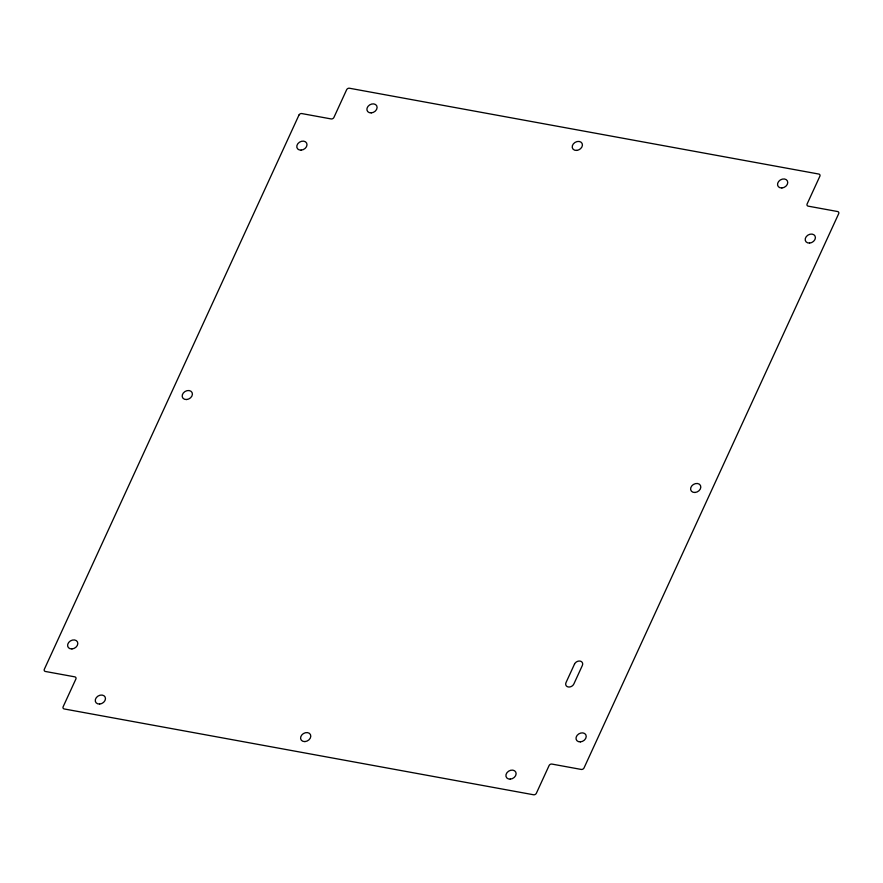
<?xml version="1.0" encoding="UTF-8"?>
<svg xmlns="http://www.w3.org/2000/svg" width="883" height="883" viewBox="0 0 883 883"><rect width="100%" height="100%" fill="white"/><g stroke="black" fill="none" stroke-linecap="round" stroke-linejoin="round"><path stroke-width="1.32" d="M298.973 115.055L44.327 669.281A2.252 1.744 -30 0 0 45.43 671.477L74.768 676.842A2.252 1.744 -30 0 1 75.872 679.049L63.135 706.764A2.252 1.744 -30 0 0 64.238 708.961L533.553 794.766A2.252 1.744 -30 0 0 536.356 793.276L549.083 765.561A2.252 1.744 -30 0 1 551.886 764.071L581.224 769.435A2.252 1.744 -30 0 0 584.027 767.945L838.673 213.719A2.252 1.744 -30 0 0 837.57 211.523L808.232 206.158A2.252 1.744 -30 0 1 807.128 203.951L819.865 176.236A2.252 1.744 -30 0 0 818.762 174.039L349.447 88.234A2.252 1.744 -30 0 0 346.644 89.724L333.917 117.439A2.252 1.744 -30 0 1 331.114 118.929L301.776 113.565A2.252 1.744 -30 0 0 298.973 115.055M574.502 664.115L566.047 682.504A4.492 3.488 -30 0 0 568.244 686.963A4.492 3.488 -30 0 0 573.873 683.939L582.316 665.55A4.492 3.488 -30 0 0 580.131 661.091A4.492 3.488 -30 0 0 574.502 664.115M510.253 779.126A5.386 4.183 -30 0 0 515.771 772.095A5.386 4.183 -30 0 0 506.997 772.647A5.386 4.183 -30 0 0 510.253 779.126M304.933 741.588A5.386 4.183 -30 0 0 310.441 734.557A5.386 4.183 -30 0 0 301.677 735.109A5.386 4.183 -30 0 0 304.933 741.588M99.613 704.049A5.386 4.183 -30 0 0 105.121 697.018A5.386 4.183 -30 0 0 96.357 697.57A5.386 4.183 -30 0 0 99.613 704.049M71.942 648.928A5.386 4.183 -30 0 0 77.461 641.897A5.386 4.183 -30 0 0 68.697 642.449A5.386 4.183 -30 0 0 71.942 648.928M186.545 399.535A5.386 4.183 -30 0 0 192.053 392.494A5.386 4.183 -30 0 0 183.289 393.045A5.386 4.183 -30 0 0 186.545 399.535M301.136 150.132A5.386 4.183 -30 0 0 306.644 143.101A5.386 4.183 -30 0 0 297.88 143.653A5.386 4.183 -30 0 0 301.136 150.132M580.363 741.875A5.386 4.183 -30 0 0 585.87 734.844A5.386 4.183 -30 0 0 577.107 735.396A5.386 4.183 -30 0 0 580.363 741.875M694.954 492.482A5.386 4.183 -30 0 0 700.462 485.451A5.386 4.183 -30 0 0 691.698 486.003A5.386 4.183 -30 0 0 694.954 492.482M809.545 243.079A5.386 4.183 -30 0 0 815.053 236.048A5.386 4.183 -30 0 0 806.289 236.6A5.386 4.183 -30 0 0 809.545 243.079M781.885 187.958A5.386 4.183 -30 0 0 787.393 180.927A5.386 4.183 -30 0 0 778.629 181.479A5.386 4.183 -30 0 0 781.885 187.958M576.566 150.419A5.386 4.183 -30 0 0 582.074 143.388A5.386 4.183 -30 0 0 573.31 143.94A5.386 4.183 -30 0 0 576.566 150.419M371.235 112.881A5.386 4.183 -30 0 0 376.754 105.85A5.386 4.183 -30 0 0 367.99 106.402A5.386 4.183 -30 0 0 371.235 112.881"/></g></svg>
